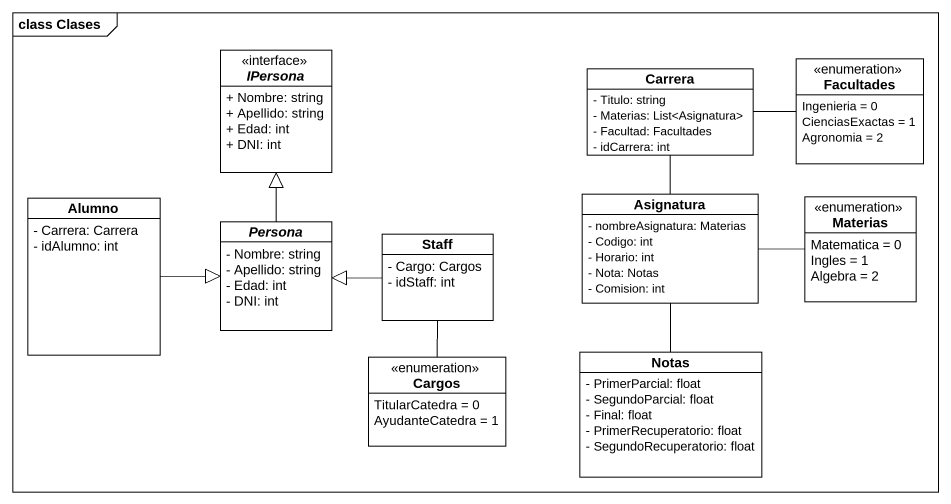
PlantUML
@startuml
mainframe class Clases
hide circle
hide empty members
skinparam classAttributeIconSize 0
interface IPersona {
  + Nombre: string
  + Apellido: string
  + Edad: int
  + DNI: int
}
class Carrera {
  - Titulo: string
  - Materias: List<Asignatura>
  - Facultad: Facultades
  - idCarrera: int
}
enum Facultades {
  Ingenieria = 0
  CienciasExactas = 1
  Agronomia = 2
}
class Alumno {
  - Carrera: Carrera
  - idAlumno: int
}
abstract class Persona {
  - Nombre: string
  - Apellido: string
  - Edad: int
  - DNI: int
}
class Staff {
  - Cargo: Cargos
  - idStaff: int
}
class Asignatura {
  - nombreAsignatura: Materias
  - Codigo: int
  - Horario: int
  - Nota: Notas
  - Comision: int
}
enum Materias {
  Matematica = 0
  Ingles = 1
  Algebra = 2
}
enum Cargos {
  TitularCatedra = 0
  AyudanteCatedra = 1
}
class Notas {
  - PrimerParcial: float
  - SegundoParcial: float
  - Final: float
  - PrimerRecuperatorio: float
  - SegundoRecuperatorio: float
}
Carrera -- Asignatura
Facultades -left- Carrera
Alumno -right-|> Persona
Persona -up-|> IPersona
Staff -left-|> Persona
Asignatura -- Notas
Materias -left- Asignatura
Cargos -up- Staff
@enduml
